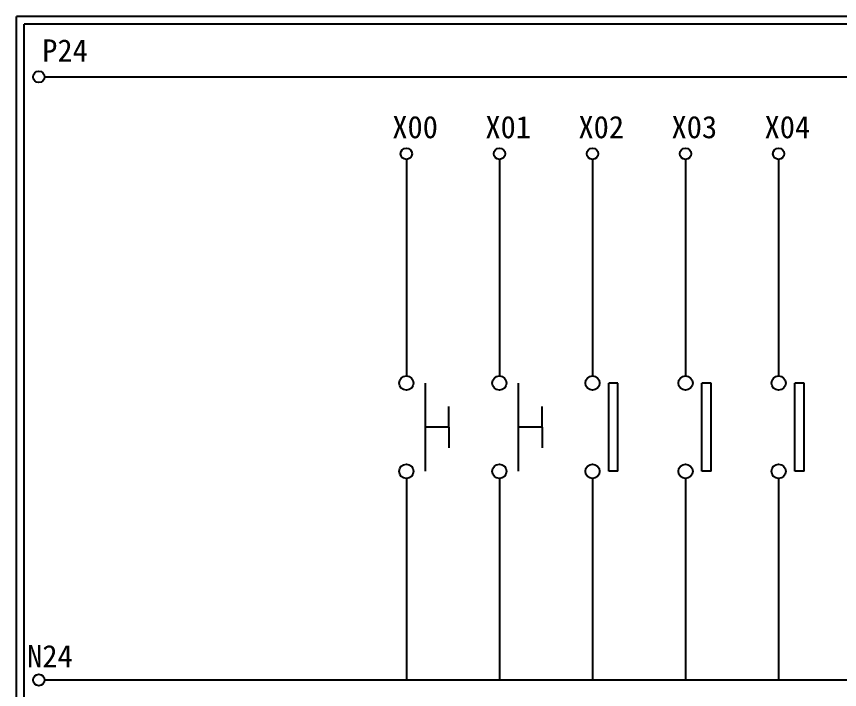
# Model space of a CAD drawing. Extents: x 325 to 612, y 3 to 207.
# Drawn here: x 325.3 to 458, y 98.4 to 207 of the extents above; entities that cross this region are included whole.
import ezdxf

# ---------------------------------------------------------------- set-up
doc = ezdxf.new("R2010")
doc.units = 0
doc.layers.get('0').update_dxf_attribs({"linetype": 'CONTINUOUS'})
doc.layers.add('圖框層', color=7, linetype='CONTINUOUS')
doc.layers.add('標尺寸層', color=3, linetype='CONTINUOUS')
doc.styles.add('STSL', font='kaiu.ttf')

msp = doc.modelspace()

# ---------------------------------------------------------------- linework, layer by layer
for p, q in [((422.27, 147.84), (420.77, 147.84)), ((437.27, 147.84), (435.77, 147.84)), ((452.27, 147.84), (450.77, 147.84)), ((395.03, 140.73), (395.03, 144.04)), ((410.03, 140.73), (410.03, 144.04)), ((395.03, 140.73), (395.03, 137.42)), ((410.03, 140.73), (410.03, 137.42)), ((422.27, 133.61), (420.77, 133.61)), ((437.27, 133.61), (435.77, 133.61)), ((452.27, 133.61), (450.77, 133.61))]:
    msp.add_line(p, q)
at = {"layer": '圖框層', "color": 7}
for p, q in [((612.32, 206.97), (325.32, 206.97)), ((325.32, 3), (325.32, 206.97)), ((611.07, 205.72), (326.57, 205.72)), ((326.57, 4.25), (326.57, 205.72))]:
    msp.add_line(p, q, dxfattribs=at)
at = {"layer": '標尺寸層', "color": 7}
for p, q in [((329.84, 197.22), (607.44, 197.22)), ((388.16, 183.91), (388.16, 148.99)), ((403.16, 183.91), (403.16, 148.99)), ((418.16, 183.91), (418.16, 148.99)), ((433.16, 183.91), (433.16, 148.99)), ((448.16, 183.91), (448.16, 148.99)), ((391.17, 147.84), (391.17, 133.61)), ((406.17, 147.84), (406.17, 133.61)), ((420.77, 133.61), (420.77, 147.84)), ((422.27, 133.61), (422.27, 147.84)), ((435.77, 133.61), (435.77, 147.84)), ((437.27, 133.61), (437.27, 147.84)), ((450.77, 133.61), (450.77, 147.84)), ((452.27, 133.61), (452.27, 147.84)), ((395.03, 140.73), (391.17, 140.73)), ((410.03, 140.73), (406.17, 140.73)), ((388.16, 132.46), (388.16, 99.96)), ((403.16, 132.46), (403.16, 99.96)), ((418.16, 132.46), (418.16, 99.96)), ((433.16, 132.46), (433.16, 99.96)), ((448.16, 132.46), (448.16, 99.96)), ((330.05, 99.96), (607.92, 99.96))]:
    msp.add_line(p, q, dxfattribs=at)
for centre, radius in [((328.92, 197.22), 0.92), ((388.16, 184.83), 0.92), ((403.16, 184.83), 0.92), ((418.16, 184.83), 0.92), ((433.16, 184.83), 0.92), ((448.16, 184.83), 0.92), ((388.16, 147.84), 1.15), ((403.16, 147.84), 1.15), ((418.16, 147.84), 1.15), ((433.16, 147.84), 1.15), ((448.16, 147.84), 1.15), ((388.16, 133.61), 1.15), ((403.16, 133.61), 1.15), ((418.16, 133.61), 1.15), ((433.16, 133.61), 1.15), ((448.16, 133.61), 1.15), ((328.92, 99.96), 0.92)]:
    msp.add_circle(centre, radius, dxfattribs=at)

# ---------------------------------------------------------------- texts
at = {"layer": '圖框層', "color": 4, "style": 'STSL'}
for s, p in [('P24', (329.47, 199.68)), ('X00', (385.9, 187.33)), ('X01', (400.9, 187.33)), ('X02', (415.9, 187.33)), ('X03', (430.9, 187.33)), ('X04', (445.9, 187.33)), ('N24', (327.04, 102))]:
    msp.add_text(s, height=3.6, dxfattribs=at).set_placement(p)

doc.saveas('drawing.dxf')
